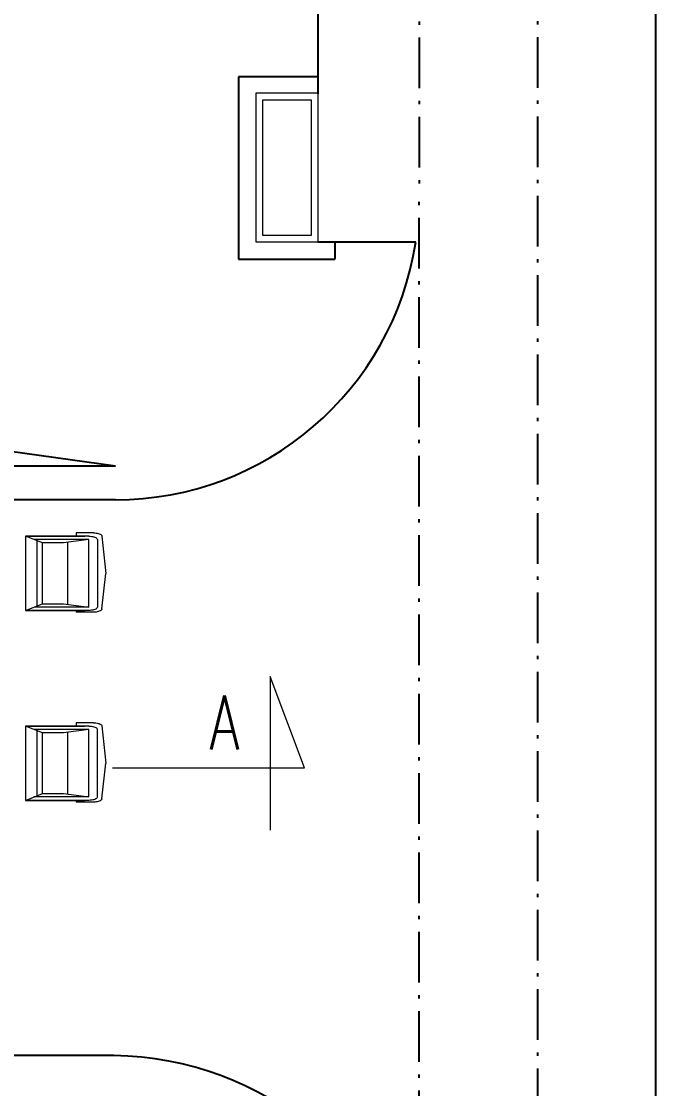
# Model space of a CAD drawing. Extents: x 6529560 to 6558080, y 5579316 to 5588131.
# Drawn here: x 6543642.06 to 6543660.84, y 5579522.64 to 5579554.26 of the extents above; entities that cross this region are included whole.
import ezdxf

# ---------------------------------------------------------------- set-up
doc = ezdxf.new("R2010")
doc.units = 0
doc.header["$MEASUREMENT"] = 0
doc.linetypes.add('DCD Osie', pattern=[9, 6, -1.5, 0, -1.5])
doc.layers.get('0').update_dxf_attribs({"color": 2, "linetype": 'CONTINUOUS', "lineweight": 5})
for name, color, linetype, lineweight in [('arch_droga', 1, 'CONTINUOUS', 25), ('arch_opisy', 20, 'CONTINUOUS', 13), ('arch_samochody', 10, 'CONTINUOUS', 15), ('arch_sciany zewnętrzne', 94, 'CONTINUOUS', 18)]:
    doc.layers.add(name, color=color, linetype=linetype, lineweight=lineweight)
doc.layers.add('R_skarpa', color=2, linetype='CONTINUOUS')
doc.styles.add('GR_STANDARD', font='simplex.shx')

# ---------------------------------------------------------------- blocks, each defined once
blk = doc.blocks.new('ZT_z_opisami')
at = {"layer": 'arch_droga', "color": 7, "linetype": 'DCD Osie', "ltscale": 0.25}
for p, q in [((6540979.165, 5579539.792), (6540979.165, 5579428.354)), ((6540975.665, 5579488.081), (6540975.665, 5579471.637)), ((6540975.665, 5579443.637), (6540975.665, 5579471.637))]:
    blk.add_line(p, q, dxfattribs=at)
at = {"layer": 'arch_droga', "color": 7}
for p, q in [((6540982.665, 5579531.322, -6.54), (6540982.665, 5579428.354, -6.54)), ((6540972.665, 5579478.809), (6540972.665, 5579474.665)), ((6540972.665, 5579475.165, -6.54), (6540970.315, 5579475.166, -6.54)), ((6540970.315, 5579475.166, -6.54), (6540970.315, 5579469.766, -6.54)), ((6540975.56, 5579470.266), (6540972.665, 5579470.266)), ((6540973.165, 5579470.265, -6.54), (6540973.165, 5579469.765, -6.54)), ((6540970.315, 5579469.766, -6.54), (6540973.165, 5579469.765, -6.54)), ((6540966.665, 5579462.637), (6540949.165, 5579462.637)), ((6540966.621, 5579446.172, 19.621), (6540947.621, 5579446.172, -6.54))]:
    blk.add_line(p, q, dxfattribs=at)
for centre, radius, start, end in [((6540966.665, 5579471.637), 9, 270, 351.2378), ((6540966.522, 5579436.861, 19.621), 9.311, 10.8877, 89.3878)]:
    blk.add_arc(centre, radius, start, end, dxfattribs=at)
at = {"layer": 'arch_sciany zewnętrzne', "elevation": 7.943}
for points in [[(6540972.671, 5579470.279), (6540972.671, 5579474.679), (6540970.82, 5579474.679), (6540970.82, 5579470.279)], [(6540972.471, 5579470.479), (6540972.471, 5579474.479), (6540971.02, 5579474.479), (6540971.02, 5579470.479), (6540972.471, 5579470.479)]]:
    blk.add_lwpolyline(points, close=True, dxfattribs=at)
at = {"layer": 'R_skarpa', "color": 7}
for q in [(6540949.165, 5579466.087), (6540949.165, 5579463.637)]:
    blk.add_line((6540966.665, 5579463.637), q, dxfattribs=at)

msp = doc.modelspace()

# ---------------------------------------------------------------- linework, layer by layer
at = {"layer": 'arch_opisy'}
msp.add_lwpolyline([(6543644.752, 5579532.1437), (6543650.4401, 5579532.1437), (6543649.4285, 5579534.8467), (6543649.4285, 5579530.3008)], dxfattribs=at)
at = {"layer": 'arch_samochody', "extrusion": (-3.45376e-05, -2.01247e-11, 1)}
for p, q in [((6543644.1933, 5579539.1047), (6543643.6831, 5579539.1047)), ((6543643.6831, 5579539.1047), (6543643.6831, 5579539.0047)), ((6543644.1933, 5579539.1047), (6543644.2313, 5579539.1036)), ((6543644.2313, 5579539.1036), (6543644.2685, 5579539.1001)), ((6543644.2685, 5579539.1001), (6543644.304, 5579539.0944)), ((6543644.304, 5579539.0944), (6543644.3368, 5579539.0866)), ((6543644.3368, 5579539.0866), (6543644.3663, 5579539.0769)), ((6543644.3663, 5579539.0769), (6543644.3918, 5579539.0655)), ((6543644.3918, 5579539.0655), (6543644.4126, 5579539.0527)), ((6543644.4126, 5579539.0527), (6543644.4283, 5579539.0388)), ((6543644.4283, 5579539.0388), (6543644.4385, 5579539.0241)), ((6543644.4385, 5579539.0241), (6543644.443, 5579539.0089)), ((6543644.443, 5579539.0089), (6543644.5581, 5579537.9047)), ((6543642.1831, 5579539.0047), (6543643.9331, 5579539.0047)), ((6543644.0581, 5579539.0047), (6543642.1831, 5579539.0047)), ((6543642.6831, 5579538.8047), (6543642.1831, 5579539.0047)), ((6543642.1831, 5579539.0047), (6543642.1831, 5579536.8047)), ((6543644.0581, 5579538.9047), (6543642.4331, 5579538.9047)), ((6543642.5237, 5579536.9822), (6543642.5237, 5579538.8685)), ((6543643.3081, 5579538.8047), (6543642.6831, 5579538.8047)), ((6543642.6831, 5579537.0047), (6543642.6831, 5579538.8047)), ((6543644.0581, 5579538.9047), (6543643.3081, 5579538.8047)), ((6543643.4331, 5579537.0047), (6543643.4331, 5579538.8047)), ((6543644.0581, 5579539.0047), (6543644.0972, 5579539.0035)), ((6543644.0581, 5579536.9047), (6543644.0581, 5579538.9047)), ((6543644.0972, 5579539.0035), (6543644.1353, 5579538.9998)), ((6543644.1353, 5579538.9998), (6543644.1715, 5579538.9938)), ((6543644.1715, 5579538.9938), (6543644.205, 5579538.9856)), ((6543644.205, 5579538.9856), (6543644.2348, 5579538.9754)), ((6543644.2348, 5579538.9754), (6543644.2603, 5579538.9635)), ((6543644.2603, 5579538.9635), (6543644.2808, 5579538.9501)), ((6543644.2808, 5579538.9501), (6543644.2958, 5579538.9356)), ((6543644.2958, 5579538.9356), (6543644.305, 5579538.9204)), ((6543644.305, 5579538.9204), (6543644.3081, 5579538.9047)), ((6543644.3081, 5579538.9047), (6543644.3081, 5579536.9047)), ((6543642.5237, 5579536.941), (6543642.5237, 5579538.6032)), ((6543644.4435, 5579536.8504), (6543644.5581, 5579537.9047)), ((6543642.1831, 5579536.8047), (6543642.6831, 5579537.0047)), ((6543642.1831, 5579536.8047), (6543643.9331, 5579536.8047)), ((6543644.0581, 5579536.8047), (6543642.1831, 5579536.8047)), ((6543644.0581, 5579536.9047), (6543642.4331, 5579536.9047)), ((6543642.6831, 5579537.0047), (6543643.3081, 5579537.0047)), ((6543643.3081, 5579537.0047), (6543644.0581, 5579536.9047)), ((6543643.6831, 5579536.8047), (6543643.6831, 5579536.7547)), ((6543644.0972, 5579536.806), (6543644.0581, 5579536.8047)), ((6543644.1353, 5579536.8096), (6543644.0972, 5579536.806)), ((6543644.1716, 5579536.8156), (6543644.1353, 5579536.8096)), ((6543644.205, 5579536.8238), (6543644.1716, 5579536.8156)), ((6543644.2348, 5579536.834), (6543644.205, 5579536.8238)), ((6543644.2603, 5579536.846), (6543644.2348, 5579536.834)), ((6543644.2808, 5579536.8593), (6543644.2603, 5579536.846)), ((6543644.2958, 5579536.8738), (6543644.2808, 5579536.8593)), ((6543644.305, 5579536.8891), (6543644.2958, 5579536.8738)), ((6543644.3081, 5579536.9047), (6543644.305, 5579536.8891)), ((6543644.4129, 5579536.8066), (6543644.392, 5579536.7939)), ((6543644.4286, 5579536.8206), (6543644.4129, 5579536.8066)), ((6543644.4389, 5579536.8352), (6543644.4286, 5579536.8206)), ((6543644.4435, 5579536.8504), (6543644.4389, 5579536.8352)), ((6543644.1937, 5579536.7547), (6543643.6831, 5579536.7547)), ((6543644.2317, 5579536.7559), (6543644.1937, 5579536.7547)), ((6543644.2689, 5579536.7594), (6543644.2317, 5579536.7559)), ((6543644.3043, 5579536.7651), (6543644.2689, 5579536.7594)), ((6543644.3371, 5579536.7728), (6543644.3043, 5579536.7651)), ((6543644.3666, 5579536.7825), (6543644.3371, 5579536.7728)), ((6543644.392, 5579536.7939), (6543644.3666, 5579536.7825)), ((6543642.1817, 5579533.3797), (6543643.9317, 5579533.3797)), ((6543644.0567, 5579533.3797), (6543642.1817, 5579533.3797)), ((6543642.6817, 5579533.1797), (6543642.1817, 5579533.3797)), ((6543642.1817, 5579533.3797), (6543642.1817, 5579531.1797)), ((6543644.1919, 5579533.4797), (6543643.6817, 5579533.4797)), ((6543643.6817, 5579533.4797), (6543643.6817, 5579533.3797)), ((6543644.0567, 5579533.3797), (6543644.0958, 5579533.3785)), ((6543644.0958, 5579533.3785), (6543644.134, 5579533.3748)), ((6543644.134, 5579533.3748), (6543644.1702, 5579533.3688)), ((6543644.1702, 5579533.3688), (6543644.2037, 5579533.3606)), ((6543644.1919, 5579533.4797), (6543644.23, 5579533.4786)), ((6543644.2037, 5579533.3606), (6543644.2335, 5579533.3504)), ((6543644.23, 5579533.4786), (6543644.2672, 5579533.4751)), ((6543644.2335, 5579533.3504), (6543644.259, 5579533.3385)), ((6543644.259, 5579533.3385), (6543644.2795, 5579533.3251)), ((6543644.2672, 5579533.4751), (6543644.3026, 5579533.4694)), ((6543644.2795, 5579533.3251), (6543644.2945, 5579533.3106)), ((6543644.3026, 5579533.4694), (6543644.3355, 5579533.4616)), ((6543644.3355, 5579533.4616), (6543644.365, 5579533.4519)), ((6543644.365, 5579533.4519), (6543644.3905, 5579533.4405)), ((6543644.3905, 5579533.4405), (6543644.4113, 5579533.4277)), ((6543644.4113, 5579533.4277), (6543644.427, 5579533.4138)), ((6543644.427, 5579533.4138), (6543644.4372, 5579533.3991)), ((6543644.4372, 5579533.3991), (6543644.4417, 5579533.3839)), ((6543644.4417, 5579533.3839), (6543644.5567, 5579532.2797)), ((6543644.0567, 5579533.2797), (6543642.4317, 5579533.2797)), ((6543642.5224, 5579531.3572), (6543642.5224, 5579533.2435)), ((6543643.3067, 5579533.1797), (6543642.6817, 5579533.1797)), ((6543642.6817, 5579531.3797), (6543642.6817, 5579533.1797)), ((6543644.0567, 5579533.2797), (6543643.3067, 5579533.1797)), ((6543643.4317, 5579531.3797), (6543643.4317, 5579533.1797)), ((6543644.0567, 5579531.2797), (6543644.0567, 5579533.2797)), ((6543644.2945, 5579533.3106), (6543644.3037, 5579533.2954)), ((6543644.3037, 5579533.2954), (6543644.3067, 5579533.2797)), ((6543644.3067, 5579533.2797), (6543644.3067, 5579531.2797)), ((6543642.5224, 5579531.316), (6543642.5224, 5579532.9782)), ((6543644.4421, 5579531.2254), (6543644.5567, 5579532.2797)), ((6543642.1817, 5579531.1797), (6543642.6817, 5579531.3797)), ((6543642.1817, 5579531.1797), (6543643.9317, 5579531.1797)), ((6543644.0567, 5579531.1797), (6543642.1817, 5579531.1797)), ((6543644.0567, 5579531.2797), (6543642.4317, 5579531.2797)), ((6543642.6817, 5579531.3797), (6543643.3067, 5579531.3797)), ((6543643.3067, 5579531.3797), (6543644.0567, 5579531.2797)), ((6543643.6817, 5579531.1797), (6543643.6817, 5579531.1297)), ((6543644.1924, 5579531.1297), (6543643.6817, 5579531.1297)), ((6543644.0958, 5579531.181), (6543644.0567, 5579531.1797)), ((6543644.134, 5579531.1846), (6543644.0958, 5579531.181)), ((6543644.1702, 5579531.1906), (6543644.134, 5579531.1846)), ((6543644.2037, 5579531.1988), (6543644.1702, 5579531.1906)), ((6543644.2304, 5579531.1309), (6543644.1924, 5579531.1297)), ((6543644.2335, 5579531.209), (6543644.2037, 5579531.1988)), ((6543644.2675, 5579531.1344), (6543644.2304, 5579531.1309)), ((6543644.259, 5579531.221), (6543644.2335, 5579531.209)), ((6543644.2795, 5579531.2343), (6543644.259, 5579531.221)), ((6543644.3029, 5579531.1401), (6543644.2675, 5579531.1344)), ((6543644.2945, 5579531.2488), (6543644.2795, 5579531.2343)), ((6543644.3037, 5579531.2641), (6543644.2945, 5579531.2488)), ((6543644.3358, 5579531.1478), (6543644.3029, 5579531.1401)), ((6543644.3067, 5579531.2797), (6543644.3037, 5579531.2641)), ((6543644.3653, 5579531.1575), (6543644.3358, 5579531.1478)), ((6543644.3907, 5579531.1689), (6543644.3653, 5579531.1575)), ((6543644.4116, 5579531.1816), (6543644.3907, 5579531.1689)), ((6543644.4273, 5579531.1956), (6543644.4116, 5579531.1816)), ((6543644.4376, 5579531.2102), (6543644.4273, 5579531.1956)), ((6543644.4421, 5579531.2254), (6543644.4376, 5579531.2102))]:
    msp.add_line(p, q, dxfattribs=at)
at = {"layer": 'arch_samochody', "extrusion": (-3.45376e-05, -2.01249e-11, 1)}
for p, q in [((6543644.4129, 5579536.8067), (6543644.392, 5579536.7939)), ((6543644.4286, 5579536.8206), (6543644.4129, 5579536.8067)), ((6543644.4389, 5579536.8353), (6543644.4286, 5579536.8206)), ((6543644.4434, 5579536.8505), (6543644.4389, 5579536.8353)), ((6543644.4116, 5579531.1817), (6543644.3907, 5579531.1689)), ((6543644.4273, 5579531.1956), (6543644.4116, 5579531.1817)), ((6543644.4376, 5579531.2103), (6543644.4273, 5579531.1956)), ((6543644.4421, 5579531.2255), (6543644.4376, 5579531.2103))]:
    msp.add_line(p, q, dxfattribs=at)

# ---------------------------------------------------------------- block references
at = {"color": 4, "rotation": 359.9999223416695}
msp.add_blockref('ZT_z_opisami', (2670.615, 86.312, -1.4022), dxfattribs=at)

# ---------------------------------------------------------------- texts
at = {"layer": 'arch_opisy', "style": 'GR_STANDARD', "width": 0.718939}
msp.add_text('A', height=1.6, dxfattribs=at).set_placement((6543647.6297, 5579532.6845, 0.0406))

doc.saveas('drawing.dxf')
